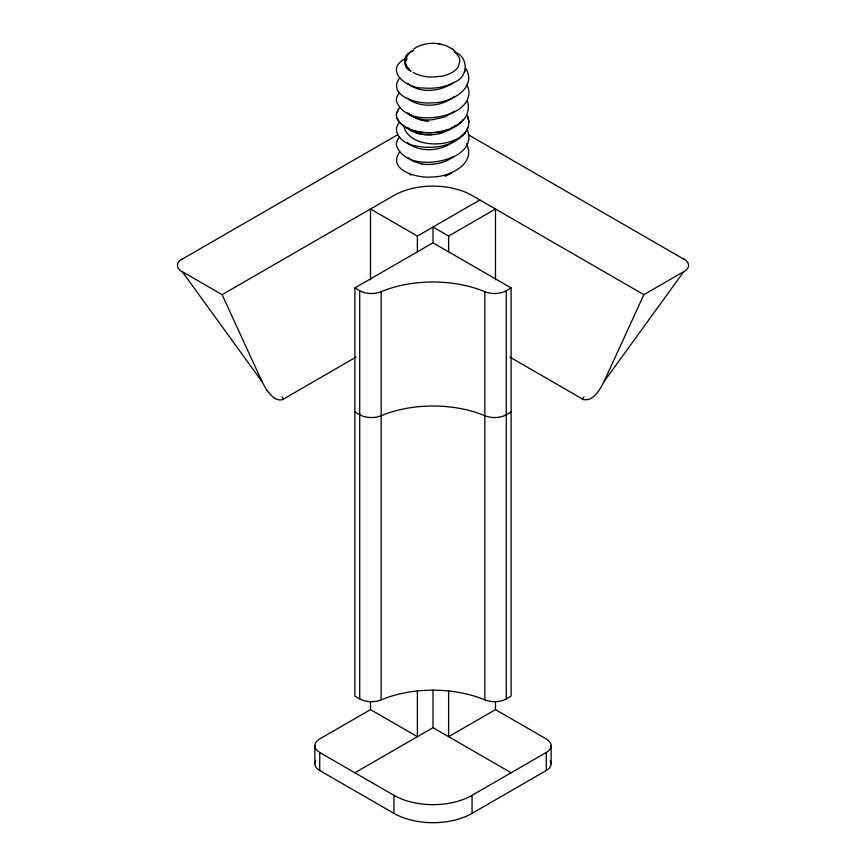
<?xml version="1.0" encoding="UTF-8"?>
<svg xmlns="http://www.w3.org/2000/svg" width="866" height="866" viewBox="0 0 866 866"><rect width="100%" height="100%" fill="white"/><g stroke="black" fill="none" stroke-linecap="round" stroke-linejoin="round"><path stroke-width="1.3" d="M314.878 745.713L314.878 763.747M551.122 763.747L551.122 745.713M403.491 125.234C408.297 149.266 454.423 148.92 466.049 131.047M396.347 115.763L396.487 113.37L398.479 108.824M405.407 58.487C383.118 70.427 407.421 88.873 423.009 87.964C433.779 88.971 445.113 87.498 454.639 82.14C468.246 76.998 468.907 57.535 455.148 52.112M468.127 127.692L468.993 121.803L467.564 116.022M396.487 113.424L399.681 107.416M464.382 72.279L465.118 70.46M466.861 130.517L468.127 127.638M603.948 381.722L643.871 294.667L683.783 271.621L603.948 381.722C600.03 389.397 593.654 401.51 583.348 399.54L509.944 357.106M406.067 60.328L407.02 58.726M465.042 133.234L466.861 130.463M583.998 396.769L582.407 398.945L583.348 399.54M461.069 121.608C454.553 128.363 445.059 131.231 435.966 132.379C421.785 133.505 400.915 131.719 396.347 115.708M399.681 151.929C386.463 170.266 418.679 178.667 431.528 176.978C448.307 177.454 476.733 164.345 466.536 143.843M399.681 92.63L398.479 94.037A36.61 18.673 -0.1 0 0 396.347 100.921C404.357 122.214 435.62 120.071 453.091 112.558M399.681 137.099L398.479 138.495A36.61 18.673 -0.1 0 0 396.347 145.391C404.357 166.683 435.62 164.529 453.091 157.027M399.659 77.821C386.528 96.18 418.679 104.505 431.528 102.827C448.653 103.53 477.696 89.35 466.016 68.771M399.659 122.29C390.09 132.433 403.946 144.232 414.165 145.564C430.586 149.472 449.714 147.177 462.725 135.735M462.141 120.396L462.617 119.854M462.725 135.789L465.042 133.18M454.509 111.205L445.037 116.942L431.809 119.844A27.506 15.75 -7.5 0 1 421.818 119.476M454.509 125.992C442.775 135.843 424.741 137.532 411.134 130.679M454.509 96.375C442.245 106.431 422.684 108.445 409.207 99.666M410.592 51.928C402.463 55.76 402.398 67.645 410.928 71.196L406.49 66.963L405.429 63.651M453.113 156.919C447.018 161.563 439.365 163.717 431.809 164.313M453.113 82.768C440.253 91.731 420.194 93.885 407.648 83.353M453.113 142.078C440.664 150.825 422.207 152.687 409.207 144.135M275.15 398.403C276.979 400.406 286.408 401.012 282.002 396.769M413.937 48.799C421.082 43.939 430.164 42.499 438.618 43.722M410.008 115.221L410.917 114.68L410.127 115.156M182.217 259.14L397.786 134.685M266.793 390.111L262.052 381.722L182.217 271.621L222.129 294.667L393.943 195.467A55.24 31.89 0 0 1 472.057 195.467L643.871 294.667M370.507 279.826L370.507 208.998L417.38 236.061L479.872 199.981M354.887 287.923L433 242.826L511.113 287.923L511.113 696.091L506.285 698.884A16.573 9.569 0 0 1 484.841 699.869A88.375 51.029 0 0 0 381.159 699.869A16.573 9.569 0 0 1 359.715 698.884L354.887 696.091L354.887 287.923L359.715 290.716A16.573 9.569 0 0 0 381.159 291.701A88.375 51.029 0 0 1 484.841 291.701A16.573 9.569 0 0 0 506.285 290.716L511.113 287.923M433 242.826L433 227.044L448.62 236.061L495.493 208.998L495.493 279.826M282.662 399.529L356.056 357.106M511.113 411.956L506.285 414.749A16.573 9.569 0 0 1 484.841 415.734A88.375 51.029 0 0 0 381.159 415.734A16.573 9.569 0 0 1 359.715 414.749L354.887 411.956M417.38 690.949L417.38 736.685L370.507 709.622L319.727 738.947A16.573 9.569 0 0 0 319.727 752.478L319.727 770.513L393.943 813.358A55.24 31.89 0 0 0 472.057 813.358L546.273 770.513A16.573 9.569 0 0 0 550.343 760.846M354.887 772.764L433 727.667L511.113 772.764M546.273 770.513L546.273 752.478A16.573 9.569 0 0 0 546.273 738.947L495.493 709.622L448.62 736.685L448.62 690.949M319.727 752.478L393.943 795.324A55.24 31.89 0 0 0 472.057 795.324L546.273 752.478M411.339 51.484L413.082 50.488M445.037 176.253L447.982 174.954A27.56 17.493 -5.7 0 0 452.312 172.323M438.607 133.667L441.898 132.823M431.809 134.631L425.065 134.609A27.582 14.733 -6.4 0 1 415.972 132.866M439.484 43.863L446.207 45.703L452.312 48.994M438.434 43.69L439.712 43.895M421.839 119.443L413.396 117.029L408.806 114.171M421.839 163.901L413.396 161.487L407.648 157.493M468.214 134.685L683.783 259.14M411.134 130.625L407.648 127.822A27.571 13.715 -3.3 0 0 411.155 130.669M409.207 114.453L407.648 112.991L410.928 115.665M452.842 49.384L454.856 51.105M452.095 48.832L453.07 49.546M466.536 84.543C471.169 91.428 468.679 100.857 462.725 106.107A36.491 23.295 -2.6 0 1 453.113 112.58M466.536 129.012C471.169 135.897 468.679 145.326 462.725 150.576A36.491 23.295 -2.6 0 1 453.113 157.049M222.129 294.667L262.052 381.722M396.769 118.025C409.618 143.15 475.975 135.215 467.564 101.225M467.564 116.055L468.993 121.857M506.285 290.716L506.285 698.884M495.493 701.514L495.493 709.622M484.841 291.701L484.841 699.869M472.057 795.324L472.057 813.358M448.62 236.061L448.62 251.844M433 690.007L433 727.667M417.38 236.061L417.38 251.844M393.943 795.324L393.943 813.358M381.159 291.701L381.159 699.869M370.507 701.514L370.507 709.622M359.715 290.716L359.715 698.884M319.727 770.513A16.573 9.569 0 0 1 315.657 760.846M428.399 121.392A27.236 15.729 0 0 1 413.396 116.975M409.261 144.113A27.56 13.737 -3.5 0 1 407.691 142.663M411.155 175.127A27.571 13.715 -3.3 0 1 409.239 173.795M431.809 164.356A27.506 15.75 -7.5 0 1 421.818 163.945M413.396 72.506A27.236 15.729 0 0 0 431.809 77.106L441.898 76.186A27.268 15.74 0 0 0 458.309 66.714L459.911 60.891A27.236 15.729 0 0 0 454.185 51.754M409.228 69.399A27.236 15.729 0 0 1 405.44 61.887L407.02 56.052A27.268 15.74 0 0 1 413.807 50.022M409.261 99.655A27.56 13.737 -3.5 0 1 407.691 98.194M454.52 126.057A27.56 17.493 -5.7 0 1 447.96 130.463M182.033 271.718A15.447 8.92 0 0 1 182.033 259.031M683.967 259.031A15.447 8.92 0 0 1 683.967 271.718M275.063 398.544A80.809 46.656 -60 0 1 266.89 389.992"/></g></svg>
